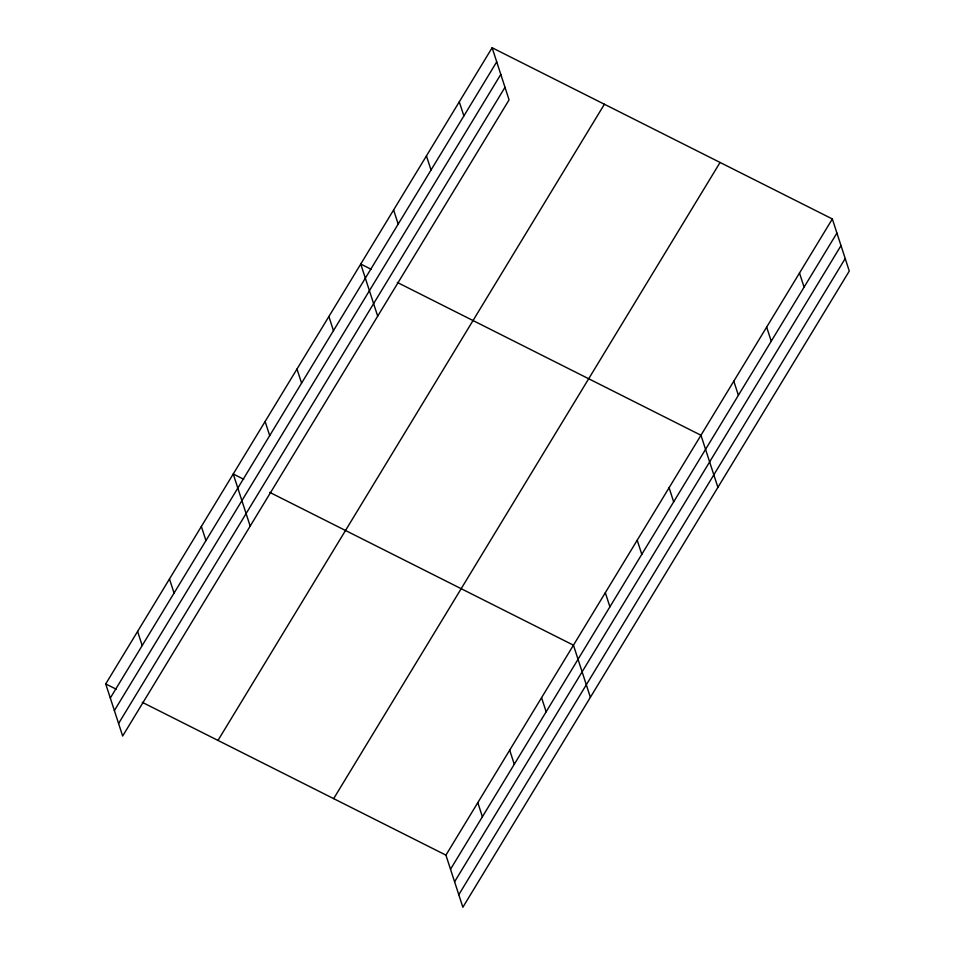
<?xml version="1.0" encoding="UTF-8"?>
<svg xmlns="http://www.w3.org/2000/svg" width="955" height="955" viewBox="0 0 955 955"><rect width="100%" height="100%" fill="white"/><g stroke="black" fill="none" stroke-linecap="round" stroke-linejoin="round"><path stroke-width="1.43" d="M492.135 47.75L509.075 99.869L122.658 736.042L105.719 683.923L492.135 47.75L832.342 218.958L849.282 271.077L462.865 907.25L445.925 855.131L142.271 702.319M110.303 698.045L496.719 61.86M114.385 710.58L500.79 74.406M118.575 723.508L504.992 87.335M217.991 740.423L604.408 104.25M333.665 798.631L720.07 162.457M445.925 855.131L832.342 218.958M450.521 869.241L836.926 233.068M454.592 881.787L841.009 245.614M458.794 894.704L845.211 258.53M371.197 269.31L360.751 264.046L377.691 316.177M397.304 282.441L700.97 435.253L717.897 487.372M243.68 479.243L233.235 473.99L250.174 526.11M269.788 492.386L573.454 645.186L590.381 697.317M105.719 683.923L116.164 689.176M799.502 273.023L804.086 287.145M766.65 327.099L771.246 341.221M733.81 381.176L738.394 395.298M669.085 487.742L673.669 501.853M637.212 540.22L641.796 554.342M459.283 101.827L463.879 115.937M605.327 592.709L609.911 606.819M426.443 155.904L431.027 170.014M393.603 209.981L398.187 224.091M541.569 697.675L546.153 711.785M509.695 750.164L514.279 764.275M328.878 316.535L333.462 330.645M477.81 802.642L482.394 816.764M296.993 369.024L301.577 383.134M265.12 421.501L269.704 435.623M201.362 526.468L205.946 540.59M169.477 578.957L174.061 593.067M137.604 631.446L142.188 645.556"/></g></svg>
